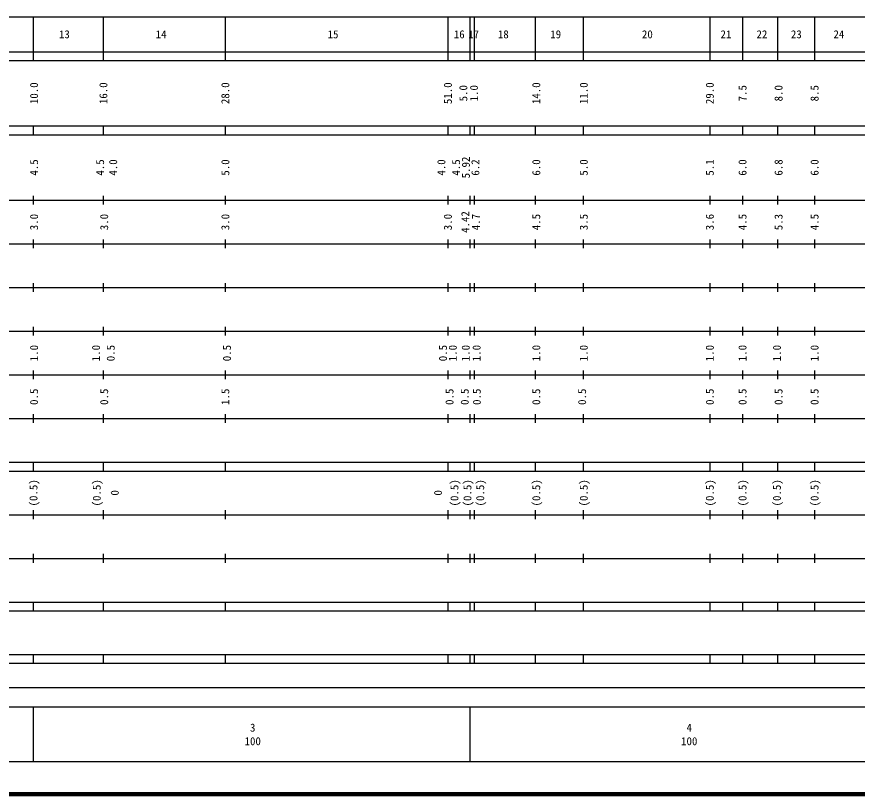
# Model space of a CAD drawing. Units: millimetres on the paper. Extents: x 40 to 680, y 20 to 380.
# Drawn here: x 264.2 to 456.8, y 20 to 198 of the extents above; entities that cross this region are included whole.
import ezdxf
from ezdxf.enums import TextEntityAlignment as Align

# ---------------------------------------------------------------- set-up
doc = ezdxf.new("R2010")
doc.units = ezdxf.units.MM
doc.layers.add('M-TTL', color=2, linetype='Continuous', lineweight=140)
doc.layers.add('M-TTL-BAND', color=7, linetype='Continuous', lineweight=25)
doc.styles.add('ＭＳ ゴシック', font='')
doc.styles.get('ＭＳ ゴシック').set_extended_font_data('MS Gothic')

msp = doc.modelspace()

# ---------------------------------------------------------------- linework, layer by layer
at = {"layer": 'M-TTL'}
msp.add_line((40, 20), (680, 20), dxfattribs=at)
at = {"layer": 'M-TTL-BAND'}
for p, q in [((68, 198), (579, 198)), ((268, 198), (268, 188)), ((284, 198), (284, 188)), ((312, 198), (312, 188)), ((363, 198), (363, 188)), ((368, 198), (368, 188)), ((369, 198), (369, 188)), ((383, 198), (383, 188)), ((394, 198), (394, 188)), ((423, 198), (423, 188)), ((430.5, 198), (430.5, 188)), ((438.5, 198), (438.5, 188)), ((447, 198), (447, 188)), ((40, 190), (579, 190)), ((40, 188), (579, 188)), ((40, 173), (579, 173)), ((268, 173), (268, 171)), ((284, 173), (284, 171)), ((312, 173), (312, 171)), ((363, 173), (363, 171)), ((368, 173), (368, 171)), ((369, 173), (369, 171)), ((383, 173), (383, 171)), ((394, 173), (394, 171)), ((423, 173), (423, 171)), ((430.5, 173), (430.5, 171)), ((438.5, 173), (438.5, 171)), ((447, 173), (447, 171)), ((40, 171), (579, 171)), ((40, 156), (579, 156)), ((268, 157), (268, 155)), ((284, 157), (284, 155)), ((312, 157), (312, 155)), ((363, 157), (363, 155)), ((368, 157), (368, 155)), ((369, 157), (369, 155)), ((383, 157), (383, 155)), ((394, 157), (394, 155)), ((423, 157), (423, 155)), ((430.5, 157), (430.5, 155)), ((438.5, 157), (438.5, 155)), ((447, 157), (447, 155)), ((268, 147), (268, 145)), ((284, 147), (284, 145)), ((312, 147), (312, 145)), ((363, 147), (363, 145)), ((368, 147), (368, 145)), ((369, 147), (369, 145)), ((383, 147), (383, 145)), ((394, 147), (394, 145)), ((423, 147), (423, 145)), ((430.5, 147), (430.5, 145)), ((438.5, 147), (438.5, 145)), ((447, 147), (447, 145)), ((46, 146), (579, 146)), ((268, 137), (268, 135)), ((284, 137), (284, 135)), ((312, 137), (312, 135)), ((363, 137), (363, 135)), ((368, 137), (368, 135)), ((369, 137), (369, 135)), ((383, 137), (383, 135)), ((394, 137), (394, 135)), ((423, 137), (423, 135)), ((430.5, 137), (430.5, 135)), ((438.5, 137), (438.5, 135)), ((447, 137), (447, 135)), ((52, 136), (579, 136)), ((46, 126), (579, 126)), ((268, 127), (268, 125)), ((284, 127), (284, 125)), ((312, 127), (312, 125)), ((363, 127), (363, 125)), ((368, 127), (368, 125)), ((369, 127), (369, 125)), ((383, 127), (383, 125)), ((394, 127), (394, 125)), ((423, 127), (423, 125)), ((430.5, 127), (430.5, 125)), ((438.5, 127), (438.5, 125)), ((447, 127), (447, 125)), ((52, 116), (579, 116)), ((268, 117), (268, 115)), ((284, 117), (284, 115)), ((312, 117), (312, 115)), ((363, 117), (363, 115)), ((368, 117), (368, 115)), ((369, 117), (369, 115)), ((383, 117), (383, 115)), ((394, 117), (394, 115)), ((423, 117), (423, 115)), ((430.5, 117), (430.5, 115)), ((438.5, 117), (438.5, 115)), ((447, 117), (447, 115)), ((46, 106), (579, 106)), ((268, 107), (268, 105)), ((284, 107), (284, 105)), ((312, 107), (312, 105)), ((363, 107), (363, 105)), ((368, 107), (368, 105)), ((369, 107), (369, 105)), ((383, 107), (383, 105)), ((394, 107), (394, 105)), ((423, 107), (423, 105)), ((430.5, 107), (430.5, 105)), ((438.5, 107), (438.5, 105)), ((447, 107), (447, 105)), ((40, 96), (579, 96)), ((268, 96), (268, 94)), ((284, 96), (284, 94)), ((312, 96), (312, 94)), ((363, 96), (363, 94)), ((368, 96), (368, 94)), ((369, 96), (369, 94)), ((383, 96), (383, 94)), ((394, 96), (394, 94)), ((423, 96), (423, 94)), ((430.5, 96), (430.5, 94)), ((438.5, 96), (438.5, 94)), ((447, 96), (447, 94)), ((40, 94), (579, 94)), ((268, 85), (268, 83)), ((284, 85), (284, 83)), ((312, 85), (312, 83)), ((363, 85), (363, 83)), ((368, 85), (368, 83)), ((369, 85), (369, 83)), ((383, 85), (383, 83)), ((394, 85), (394, 83)), ((423, 85), (423, 83)), ((430.5, 85), (430.5, 83)), ((438.5, 85), (438.5, 83)), ((447, 85), (447, 83)), ((49, 84), (579, 84)), ((40, 74), (579, 74)), ((268, 75), (268, 73)), ((284, 75), (284, 73)), ((312, 75), (312, 73)), ((363, 75), (363, 73)), ((368, 75), (368, 73)), ((369, 75), (369, 73)), ((383, 75), (383, 73)), ((394, 75), (394, 73)), ((423, 75), (423, 73)), ((430.5, 75), (430.5, 73)), ((438.5, 75), (438.5, 73)), ((447, 75), (447, 73)), ((40, 64), (579, 64)), ((268, 64), (268, 62)), ((284, 64), (284, 62)), ((312, 64), (312, 62)), ((363, 64), (363, 62)), ((368, 64), (368, 62)), ((369, 64), (369, 62)), ((383, 64), (383, 62)), ((394, 64), (394, 62)), ((423, 64), (423, 62)), ((430.5, 64), (430.5, 62)), ((438.5, 64), (438.5, 62)), ((447, 64), (447, 62)), ((40, 62), (579, 62)), ((40, 52), (579, 52)), ((268, 52), (268, 50)), ((284, 52), (284, 50)), ((312, 52), (312, 50)), ((363, 52), (363, 50)), ((368, 52), (368, 50)), ((369, 52), (369, 50)), ((383, 52), (383, 50)), ((394, 52), (394, 50)), ((423, 52), (423, 50)), ((430.5, 52), (430.5, 50)), ((438.5, 52), (438.5, 50)), ((447, 52), (447, 50)), ((40, 50), (579, 50)), ((70.805, 44.406), (565.903, 44.406)), ((40, 40), (579, 40)), ((268, 40), (268, 27.5)), ((368, 40), (368, 27.5)), ((68, 27.5), (579, 27.5))]:
    msp.add_line(p, q, dxfattribs=at)

# ---------------------------------------------------------------- texts
at = {"layer": 'M-TTL-BAND', "style": 'ＭＳ ゴシック'}
for s, p in [('13', (275.142, 194)), ('14', (297.316, 194)), ('15', (336.692, 194)), ('16', (365.599, 194)), ('17', (368.893, 194.001)), ('18', (375.693, 194)), ('19', (387.694, 194)), ('20', (408.695, 194)), ('21', (426.695, 194)), ('22', (434.946, 194)), ('23', (442.821, 194)), ('24', (452.571, 194)), ('3', (318.288, 35.238)), ('4', (418.288, 35.238)), ('100', (318.288, 32.131)), ('100', (418.288, 32.131))]:
    msp.add_text(s, height=1.833, dxfattribs=at).set_placement(p, align=Align.MIDDLE_CENTER)
for s, p in [('10.0', (268.189, 180.5)), ('16.0', (284.069, 180.5)), ('28.0', (312.007, 180.5)), ('51.0', (362.99, 180.5)), ('5.0', (366.529, 180.5)), ('1.0', (368.99, 180.5)), ('14.0', (383.24, 180.5)), ('11.0', (394.116, 180.5)), ('29.0', (422.992, 180.5)), ('7.5', (430.492, 180.5)), ('8.0', (438.742, 180.5)), ('8.5', (446.993, 180.5)), ('5.92', (367.118, 163.5)), ('4.5', (268.189, 163.5)), ('4.5', (283.319, 163.5)), ('4.0', (286.319, 163.5)), ('5.0', (312.007, 163.5)), ('4.0', (361.49, 163.5)), ('4.5', (364.865, 163.5)), ('6.2', (369.288, 163.5)), ('6.0', (383.24, 163.5)), ('5.0', (394.116, 163.5)), ('5.1', (422.992, 163.5)), ('6.0', (430.492, 163.5)), ('6.8', (438.742, 163.5)), ('6.0', (446.993, 163.5)), ('3.0', (268.189, 151)), ('3.0', (284.256, 151)), ('3.0', (312.007, 151)), ('3.0', (362.99, 151)), ('4.42', (366.983, 151)), ('4.7', (369.423, 151)), ('4.5', (383.24, 151)), ('3.5', (394.116, 151)), ('3.6', (422.992, 151)), ('4.5', (430.492, 151)), ('5.3', (438.742, 151)), ('4.5', (446.993, 151)), ('1.0', (268.189, 121)), ('1.0', (282.381, 121)), ('0.5', (285.756, 121)), ('0.5', (312.382, 121)), ('0.5', (361.865, 121)), ('1.0', (364.115, 121)), ('1.0', (367.079, 121)), ('1.0', (369.574, 121)), ('1.0', (383.24, 121)), ('1.0', (394.116, 121)), ('1.0', (422.992, 121)), ('1.0', (430.492, 121)), ('1.0', (438.367, 121)), ('1.0', (446.993, 121)), ('0.5', (268.189, 111)), ('0.5', (284.256, 111)), ('1.5', (312.007, 111)), ('0.5', (363.365, 111)), ('0.5', (366.849, 111)), ('0.5', (369.615, 111)), ('0.5', (383.24, 111)), ('0.5', (393.741, 111)), ('0.5', (422.992, 111)), ('0.5', (430.492, 111)), ('0.5', (438.742, 111)), ('0.5', (446.993, 111)), ('(0.5)', (268.057, 89)), ('(0.5)', (282.549, 89)), ('(0.5)', (364.49, 89)), ('(0.5)', (367.469, 89)), ('(0.5)', (370.398, 89)), ('(0.5)', (383.24, 89)), ('(0.5)', (394.116, 89)), ('(0.5)', (422.992, 89)), ('(0.5)', (430.492, 89)), ('(0.5)', (438.367, 89)), ('(0.5)', (446.993, 89)), ('0', (286.674, 89)), ('0', (360.74, 89))]:
    msp.add_text(s, height=1.833, rotation=90, dxfattribs=at).set_placement(p, align=Align.MIDDLE_CENTER)

doc.saveas('drawing.dxf')
